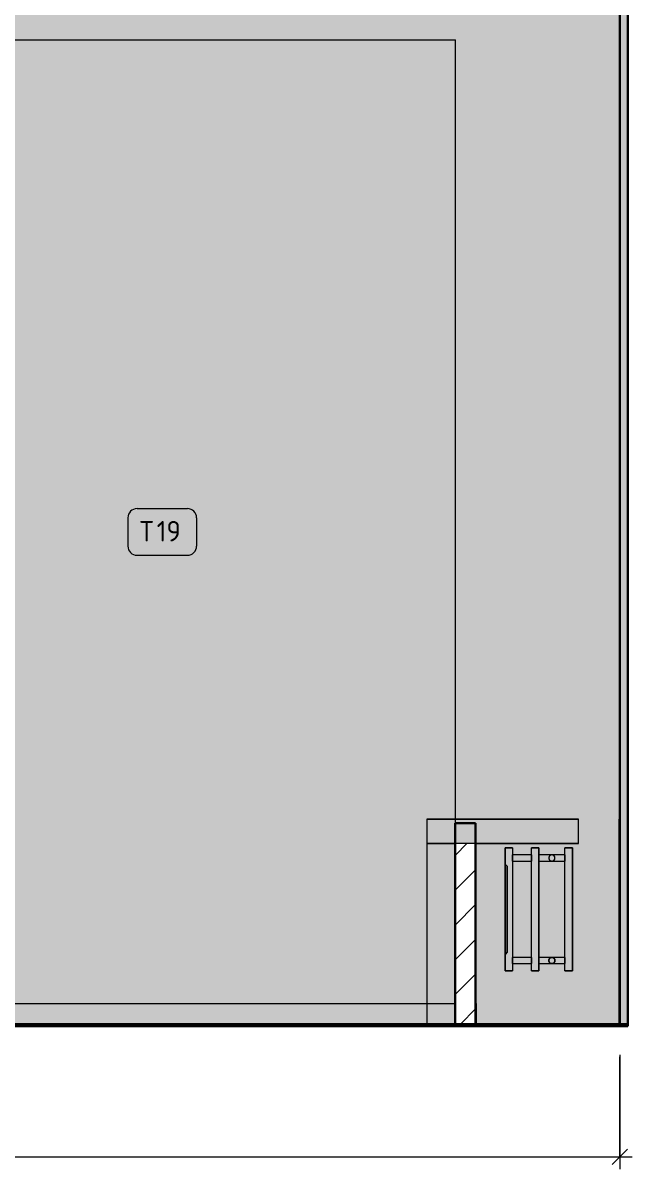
# Model space of a CAD drawing. Header units: millimetres. Extents: x 108302 to 166327, y -1987 to 21700.
# Drawn here: x 160572 to 162058, y 3846 to 6641 of the extents above; entities that cross this region are included whole.
import ezdxf

# ---------------------------------------------------------------- set-up
doc = ezdxf.new("R2010")
doc.units = ezdxf.units.MM
for name, color, linetype, lineweight in [('A-ANNO-DIMS', 7, 'Continuous', 9), ('A-ANNO-DIMS-25', 7, 'Continuous', 9), ('A-FLOR', 7, 'Continuous', 9), ('A-GENM', 7, 'Continuous', 9), ('A-WALL-PATT', 7, 'Continuous', 9), ('I-FURN-IDEN', 7, 'Continuous', 9), ('I-WALL', 7, 'Continuous', 9), ('M-EQPM', 7, 'Continuous', 9)]:
    doc.layers.add(name, color=color, linetype=linetype, lineweight=lineweight)
for name, color, linetype, lineweight, true_color in [('A-FLOR-1', 7, 'Continuous', 9, 0x787878), ('A-FLOR-FNSH-2', 7, 'Continuous', 30, 0x3c3c3c), ('A-WALL-4', 7, 'Continuous', 30, 0x3c3c3c), ('A-WALL-6', 7, 'Continuous', 30, 0x747472), ('A-WALL-FNSH-3', 7, 'Continuous', 30, 0x3c3c3c), ('I-FURN-11', 7, 'Continuous', 9, 0xd2d2ce), ('I-FURN-12', 7, 'Continuous', 9, 0xb8b8b6), ('I-FURN-2', 7, 'Continuous', 9, 0xacacac), ('I-FURN-4', 7, 'Continuous', 9, 0xc0c0c0), ('I-FURN-5', 7, 'Continuous', 9, 0xc2c2c0), ('I-FURN-6', 7, 'Continuous', 9, 0xd0d0ce), ('I-WALL-1', 7, 'Continuous', 9, 0x787878)]:
    doc.layers.add(name, color=color, linetype=linetype, lineweight=lineweight, true_color=true_color)
for name, color, linetype, lineweight, true_color, transparency in [('I-FURN-3', 7, 'Continuous', 9, 0x7f7f7f, 0.7), ('I-FURN-7', 7, 'Continuous', 9, 0xf7f7ef, 0.7), ('M-EQPM-1', 7, 'Continuous', 9, 0xe6e6e6, 0.7)]:
    doc.layers.add(name, color=color, linetype=linetype, lineweight=lineweight, true_color=true_color, transparency=transparency)
doc.styles.add('GOST Common_2', font='GOST_Common.ttf', dxfattribs={"height": 50})
doc.styles.add('ISOCPEUR_1', font='isocpeur.ttf', dxfattribs={"width": 0.9, "height": 62.5})
doc.dimstyles.new('ISO-2_5_0_9К_БОЛЬШОЙ_1', dxfattribs={"dimscale": 304.8, "dimtxt": 62.248823, "dimasz": 0.123031, "dimexe": 0.098425, "dimexo": 0.246063, "dimgap": 0, "dimtad": 1, "dimdec": 0, "dimrnd": 10, "dimzin": 0, "dimdsep": 46, "dimtxsty": 'ISOCPEUR_1', "dimblk1": 'OBLIQUE', "dimblk2": 'OBLIQUE', "dimsah": 1, "dimcen": 0.09, "dimdle": 0.098425, "dimazin": 0, "dimtfac": 1, "dimtdec": 4, "dimtix": 1, "dimtmove": 0, "dimatfit": 3, "dimfxl": 1, "dimtvp": 1, "dimtolj": 1, "dimtzin": 0, "dimarcsym": 2})

# ---------------------------------------------------------------- blocks, each defined once
blk = doc.blocks.new('Плинтус - Плинтус темный _ст_школа_-32862305-Развертка 2_47-4')
at = {"layer": 'A-GENM'}
h = blk.add_hatch(color=256, dxfattribs=at)
h.paths.add_polyline_path([(20780, 4200), (20780, 4250), (20778, 4250), (20778, 4200)])
h.paths.add_polyline_path([(15008.3, 4200), (15009, 4200), (15009, 4250), (15008.3, 4250)])
for p, q in [((19635.3, 4250), (20659, 4250)), ((20659.2, 4250), (20660.8, 4250)), ((20661, 4250), (20725.6, 4250)), ((20725.8, 4250), (20727.3, 4250)), ((20727.5, 4250), (20728, 4250)), ((20778, 4250), (20780, 4250)), ((20780, 4250), (20780, 4200)), ((20659, 4200), (19635.3, 4200)), ((20728, 4200), (20659, 4200))]:
    blk.add_line(p, q, dxfattribs=at)
blk = doc.blocks.new('radiator_prado_classic_z_tip_30_po exemplyaru - Classic Z Тип 30-300-31134001-Развертка 2_47-4')
at = {"layer": 'M-EQPM-1'}
for points in [[(20868.3, 4330), (20868.3, 4630), (20850.3, 4630), (20850.3, 4590), (20855.3, 4585), (20855.3, 4375), (20850.3, 4370), (20850.3, 4330), (20853.8, 4330)], [(20932.3, 4330), (20932.3, 4630), (20914.3, 4630), (20914.3, 4330)], [(21014.3, 4330), (21014.3, 4630), (20996.3, 4630), (20996.3, 4330)], [(20850.3, 4370), (20855.3, 4375), (20855.3, 4585), (20850.3, 4590), (20850.3, 4377.9)], [(20969.7, 4599.8), (20970.1, 4600.3), (20969.7, 4599.8)], [(20971.5, 4603), (20971.6, 4603.8), (20971.5, 4603.1)], [(20969.7, 4349.8), (20970.1, 4350.3), (20969.7, 4349.8)], [(20971.5, 4353), (20971.6, 4353.8), (20971.5, 4353.1)]]:
    blk.add_hatch(color=256, dxfattribs=at).paths.add_polyline_path(points)
h = blk.add_hatch(color=256, dxfattribs=at)
h.paths.add_polyline_path([(20868.3, 4605), (20914.3, 4605), (20914.3, 4612.5), (20868.3, 4612.2), (20868.3, 4606.7)])
h.paths.add_polyline_path([(20964.3, 4612.5), (20932.3, 4612.2), (20932.3, 4605), (20956.8, 4605), (20957.3, 4607.6), (20958.3, 4609.4), (20959.6, 4610.8), (20960.9, 4611.6), (20962.6, 4612.3), (20962.9, 4612.4)])
h.paths.add_polyline_path([(20971.8, 4605), (20996.3, 4605), (20996.3, 4612.5), (20966.2, 4612.2), (20968.8, 4611), (20970.1, 4609.7), (20971.1, 4608), (20971.6, 4606.2)])
h.paths.add_polyline_path([(20969.8, 4605), (20971.8, 4605), (20971.5, 4607), (20970.8, 4608.8), (20968.7, 4611), (20967.2, 4611.9), (20965.4, 4612.4), (20963.2, 4612.4), (20961.4, 4611.9), (20959.7, 4610.8), (20958.9, 4610.1), (20957.7, 4608.6), (20957, 4606.7), (20957.1, 4605), (20968.1, 4605)])
h = blk.add_hatch(color=256, dxfattribs=at)
h.paths.add_polyline_path([(20914.3, 4597.5), (20914.3, 4605), (20868.3, 4605), (20868.3, 4597.5), (20913.1, 4597.5)])
h.paths.add_polyline_path([(20970.8, 4601.2), (20970.1, 4600.3), (20970.8, 4601.2)])
h.paths.add_polyline_path([(20971.5, 4603), (20971.5, 4603), (20971.5, 4603)])
h.paths.add_polyline_path([(20962.9, 4597.5), (20996.3, 4597.8), (20996.3, 4605), (20932.3, 4605), (20932.3, 4597.5), (20962.4, 4597.5)])
h.paths.add_polyline_path([(20957.1, 4603), (20957.1, 4603.1), (20957.1, 4603)])
h.paths.add_polyline_path([(20958.9, 4599.8), (20958.3, 4600.6), (20958.9, 4599.8)])
h = blk.add_hatch(color=256, dxfattribs=at)
h.paths.add_polyline_path([(20971.5, 4607), (20971.5, 4607), (20971.5, 4607)])
h.paths.add_polyline_path([(20970.8, 4608.8), (20970.1, 4609.7), (20970.8, 4608.8)])
h = blk.add_hatch(color=256, dxfattribs=at)
h.paths.add_polyline_path([(20957.8, 4358.8), (20958.3, 4359.4), (20957.8, 4358.8)])
h.paths.add_polyline_path([(20957.1, 4357), (20957.3, 4357.6), (20957.1, 4357)])
h.paths.add_polyline_path([(20957.9, 4355), (20996.3, 4355), (20996.3, 4362.5), (20932.3, 4362.2), (20932.3, 4355), (20957.6, 4355)])
h.paths.add_polyline_path([(20868.3, 4355), (20914.3, 4355), (20914.3, 4362.5), (20868.3, 4362.2), (20868.3, 4356.9)])
h = blk.add_hatch(color=256, dxfattribs=at)
h.paths.add_polyline_path([(20962.9, 4347.5), (20996.3, 4347.8), (20996.3, 4355), (20932.3, 4355), (20932.3, 4347.5), (20962.4, 4347.5)])
h.paths.add_polyline_path([(20913.1, 4347.5), (20914.3, 4347.8), (20914.3, 4355), (20868.3, 4355), (20868.3, 4347.5), (20883.5, 4347.5)])
h.paths.add_polyline_path([(20957.1, 4353), (20957.1, 4353.1), (20957.1, 4353)])
h.paths.add_polyline_path([(20958.9, 4349.8), (20958.3, 4350.6), (20958.9, 4349.8)])
h = blk.add_hatch(color=256, dxfattribs=at)
h.paths.add_polyline_path([(20971.5, 4357), (20971.5, 4357), (20971.5, 4357)])
h.paths.add_polyline_path([(20970.8, 4358.8), (20970.1, 4359.7), (20970.8, 4358.8)])
at = {"layer": 'M-EQPM'}
for p, q in [((20850.3, 4630), (20868.3, 4630)), ((20868.3, 4630), (20850.3, 4630)), ((20850.3, 4330), (20850.3, 4630)), ((20850.3, 4630), (20850.3, 4590)), ((20868.3, 4630), (20868.3, 4612.5)), ((20868.3, 4630), (20868.3, 4330)), ((20914.3, 4612.5), (20868.3, 4612.5)), ((20914.3, 4612.5), (20868.3, 4612.5)), ((20868.3, 4612.5), (20868.3, 4608.8)), ((20868.3, 4605), (20868.3, 4612.5)), ((20868.3, 4612.5), (20868.3, 4605)), ((20868.3, 4605), (20868.3, 4612.5)), ((20868.3, 4612.2), (20868.3, 4606.9)), ((20932.3, 4630), (20914.3, 4630)), ((20914.3, 4630), (20932.3, 4630)), ((20914.3, 4612.5), (20914.3, 4630)), ((20914.3, 4330), (20914.3, 4630)), ((20914.3, 4612.5), (20914.3, 4608.8)), ((20914.3, 4605), (20914.3, 4612.5)), ((20914.3, 4612.5), (20914.3, 4612.2)), ((20914.3, 4605), (20914.3, 4612.5)), ((20914.3, 4612.2), (20914.3, 4605)), ((20914.3, 4606.9), (20914.3, 4612.2)), ((20932.3, 4612.5), (20932.3, 4630)), ((20932.3, 4630), (20932.3, 4330)), ((20996.3, 4612.5), (20932.3, 4612.5)), ((20996.3, 4612.5), (20932.3, 4612.5)), ((20932.3, 4605), (20932.3, 4612.5)), ((20932.3, 4612.5), (20932.3, 4608.8)), ((20932.3, 4605), (20932.3, 4612.5)), ((20932.3, 4612.5), (20932.3, 4605)), ((20932.3, 4606.9), (20932.3, 4612.2)), ((21014.3, 4630), (20996.3, 4630)), ((20996.3, 4630), (21014.3, 4630)), ((20996.3, 4612.5), (20996.3, 4630)), ((20996.3, 4330), (20996.3, 4630)), ((20996.3, 4612.5), (20996.3, 4605)), ((20996.3, 4611.5), (20996.3, 4612.5)), ((20996.3, 4612.5), (20996.3, 4611.5)), ((20996.3, 4605), (20996.3, 4612.5)), ((20996.3, 4606.9), (20996.3, 4612.2)), ((20996.3, 4610.3), (20996.3, 4611.5)), ((20996.3, 4611.5), (20996.3, 4605)), ((21014.3, 4330), (21014.3, 4630)), ((21014.3, 4630), (21014.3, 4330)), ((20850.3, 4370), (20850.3, 4590)), ((20850.3, 4590), (20850.3, 4370)), ((20850.3, 4370), (20850.3, 4590)), ((20850.3, 4590), (20850.3, 4370)), ((20850.3, 4370), (20850.3, 4590)), ((20850.3, 4590), (20850.3, 4370)), ((20850.3, 4370), (20850.3, 4590)), ((20850.3, 4590), (20850.3, 4370)), ((20850.3, 4370), (20850.3, 4590)), ((20850.3, 4590), (20850.3, 4370)), ((20850.3, 4370), (20850.3, 4590)), ((20850.3, 4590), (20850.3, 4370)), ((20850.3, 4370), (20850.3, 4590)), ((20850.3, 4590), (20850.3, 4370)), ((20850.3, 4370), (20850.3, 4590)), ((20850.3, 4590), (20850.3, 4370)), ((20850.3, 4370), (20850.3, 4590)), ((20850.3, 4590), (20850.3, 4370)), ((20850.3, 4370), (20850.3, 4590)), ((20850.3, 4590), (20850.3, 4370)), ((20850.3, 4370), (20850.3, 4590)), ((20850.3, 4590), (20850.3, 4370)), ((20850.3, 4370), (20850.3, 4590)), ((20850.3, 4590), (20850.3, 4370)), ((20850.3, 4370), (20850.3, 4590)), ((20850.3, 4590), (20850.3, 4370)), ((20850.3, 4370), (20850.3, 4590)), ((20850.3, 4590), (20850.3, 4370)), ((20850.3, 4590), (20850.3, 4370)), ((20850.3, 4590), (20855.3, 4585)), ((20850.3, 4590), (20855.3, 4585)), ((20850.3, 4590), (20855.3, 4585)), ((20850.3, 4590), (20855.3, 4585)), ((20850.3, 4590), (20855.3, 4585)), ((20850.3, 4590), (20855.3, 4585)), ((20850.3, 4590), (20855.3, 4585)), ((20850.3, 4590), (20855.3, 4585)), ((20850.3, 4590), (20855.3, 4585)), ((20850.3, 4590), (20855.3, 4585)), ((20850.3, 4590), (20855.3, 4585)), ((20850.3, 4590), (20855.3, 4585)), ((20850.3, 4590), (20855.3, 4585)), ((20850.3, 4590), (20855.3, 4585)), ((20850.3, 4590), (20855.3, 4585)), ((20850.3, 4590), (20855.3, 4585)), ((20850.3, 4590), (20855.3, 4585)), ((20850.3, 4590), (20855.3, 4585)), ((20850.3, 4590), (20855.3, 4585)), ((20850.3, 4590), (20855.3, 4585)), ((20850.3, 4590), (20855.3, 4585)), ((20850.3, 4590), (20855.3, 4585)), ((20850.3, 4590), (20855.3, 4585)), ((20850.3, 4590), (20855.3, 4585)), ((20850.3, 4590), (20855.3, 4585)), ((20850.3, 4590), (20855.3, 4585)), ((20850.3, 4590), (20855.3, 4585)), ((20850.3, 4590), (20855.3, 4585)), ((20855.3, 4375), (20855.3, 4585)), ((20855.3, 4585), (20855.3, 4375)), ((20855.3, 4375), (20855.3, 4585)), ((20855.3, 4585), (20855.3, 4375)), ((20855.3, 4375), (20855.3, 4585)), ((20855.3, 4585), (20855.3, 4375)), ((20855.3, 4375), (20855.3, 4585)), ((20855.3, 4585), (20855.3, 4375)), ((20855.3, 4375), (20855.3, 4585)), ((20855.3, 4585), (20855.3, 4375)), ((20855.3, 4375), (20855.3, 4585)), ((20855.3, 4585), (20855.3, 4375)), ((20855.3, 4375), (20855.3, 4585)), ((20855.3, 4585), (20855.3, 4375)), ((20855.3, 4375), (20855.3, 4585)), ((20855.3, 4585), (20855.3, 4375)), ((20855.3, 4375), (20855.3, 4585)), ((20855.3, 4585), (20855.3, 4375)), ((20855.3, 4375), (20855.3, 4585)), ((20855.3, 4585), (20855.3, 4375)), ((20855.3, 4375), (20855.3, 4585)), ((20855.3, 4585), (20855.3, 4375)), ((20855.3, 4375), (20855.3, 4585)), ((20855.3, 4585), (20855.3, 4375)), ((20855.3, 4375), (20855.3, 4585)), ((20855.3, 4585), (20855.3, 4375)), ((20855.3, 4375), (20855.3, 4585)), ((20855.3, 4585), (20855.3, 4375)), ((20868.3, 4608.8), (20868.3, 4605)), ((20868.3, 4606.7), (20868.3, 4597.8)), ((20868.3, 4605), (20868.3, 4597.5)), ((20868.3, 4597.5), (20868.3, 4605)), ((20868.3, 4605), (20868.3, 4603.1)), ((20868.3, 4597.5), (20868.3, 4605)), ((20868.3, 4603.1), (20868.3, 4601.3)), ((20868.3, 4601.3), (20868.3, 4597.8)), ((20868.3, 4597.8), (20868.3, 4597.5)), ((20868.3, 4597.5), (20914.3, 4597.5)), ((20868.3, 4597.5), (20914.3, 4597.5)), ((20868.3, 4597.5), (20868.3, 4362.6)), ((20914.3, 4608.8), (20914.3, 4605)), ((20914.3, 4597.8), (20914.3, 4606.7)), ((20914.3, 4605), (20914.3, 4601.3)), ((20914.3, 4597.5), (20914.3, 4605)), ((20914.3, 4605), (20914.3, 4597.5)), ((20914.3, 4597.5), (20914.3, 4605)), ((20914.3, 4601.3), (20914.3, 4598.5)), ((20914.3, 4598.5), (20914.3, 4597.5)), ((20914.3, 4362.6), (20914.3, 4597.5)), ((20932.3, 4608.8), (20932.3, 4605)), ((20932.3, 4597.8), (20932.3, 4606.7)), ((20932.3, 4597.5), (20932.3, 4605)), ((20932.3, 4605), (20932.3, 4597.5)), ((20932.3, 4597.8), (20932.3, 4605)), ((20932.3, 4605), (20932.3, 4597.5)), ((20932.3, 4597.5), (20932.3, 4597.8)), ((20932.3, 4597.5), (20996.3, 4597.5)), ((20932.3, 4597.5), (20996.3, 4597.5)), ((20932.3, 4362.6), (20932.3, 4597.5)), ((20996.3, 4605), (20996.3, 4610.3)), ((20996.3, 4597.8), (20996.3, 4606.7)), ((20996.3, 4605), (20996.3, 4598.5)), ((20996.3, 4597.5), (20996.3, 4605)), ((20996.3, 4605), (20996.3, 4597.5)), ((20996.3, 4597.5), (20996.3, 4605)), ((20996.3, 4598.5), (20996.3, 4597.5)), ((20996.3, 4362.6), (20996.3, 4597.5)), ((20855.3, 4375), (20850.3, 4370)), ((20850.3, 4370), (20855.3, 4375)), ((20855.3, 4375), (20850.3, 4370)), ((20850.3, 4370), (20855.3, 4375)), ((20855.3, 4375), (20850.3, 4370)), ((20850.3, 4370), (20855.3, 4375)), ((20855.3, 4375), (20850.3, 4370)), ((20850.3, 4370), (20855.3, 4375)), ((20855.3, 4375), (20850.3, 4370)), ((20850.3, 4370), (20855.3, 4375)), ((20855.3, 4375), (20850.3, 4370)), ((20850.3, 4370), (20855.3, 4375)), ((20855.3, 4375), (20850.3, 4370)), ((20850.3, 4370), (20855.3, 4375)), ((20855.3, 4375), (20850.3, 4370)), ((20850.3, 4370), (20855.3, 4375)), ((20855.3, 4375), (20850.3, 4370)), ((20850.3, 4370), (20855.3, 4375)), ((20855.3, 4375), (20850.3, 4370)), ((20850.3, 4370), (20855.3, 4375)), ((20855.3, 4375), (20850.3, 4370)), ((20850.3, 4370), (20855.3, 4375)), ((20855.3, 4375), (20850.3, 4370)), ((20850.3, 4370), (20855.3, 4375)), ((20855.3, 4375), (20850.3, 4370)), ((20850.3, 4370), (20855.3, 4375)), ((20855.3, 4375), (20850.3, 4370)), ((20850.3, 4370), (20855.3, 4375)), ((20850.3, 4370), (20850.3, 4330)), ((20914.3, 4362.5), (20868.3, 4362.5)), ((20914.3, 4362.5), (20868.3, 4362.5)), ((20868.3, 4362.5), (20868.3, 4362.2)), ((20868.3, 4355), (20868.3, 4362.5)), ((20868.3, 4362.5), (20868.3, 4360.3)), ((20868.3, 4355), (20868.3, 4362.5)), ((20868.3, 4362.2), (20868.3, 4361.5)), ((20868.3, 4362.2), (20868.3, 4347.8)), ((20868.3, 4361.5), (20868.3, 4356.9)), ((20868.3, 4360.3), (20868.3, 4355)), ((20914.3, 4362.5), (20914.3, 4362.2)), ((20914.3, 4355), (20914.3, 4362.5)), ((20914.3, 4362.5), (20914.3, 4355)), ((20914.3, 4355), (20914.3, 4362.5)), ((20914.3, 4362.2), (20914.3, 4361.5)), ((20914.3, 4347.8), (20914.3, 4362.2)), ((20914.3, 4361.5), (20914.3, 4356.9)), ((20996.3, 4362.5), (20932.3, 4362.5)), ((20996.3, 4362.5), (20932.3, 4362.5)), ((20932.3, 4358.7), (20932.3, 4362.5)), ((20932.3, 4362.5), (20932.3, 4355)), ((20932.3, 4355), (20932.3, 4362.5)), ((20932.3, 4362.5), (20932.3, 4355)), ((20932.3, 4347.8), (20932.3, 4362.2)), ((20996.3, 4362.5), (20996.3, 4361.5)), ((20996.3, 4355), (20996.3, 4362.5)), ((20996.3, 4362.5), (20996.3, 4356.9)), ((20996.3, 4355), (20996.3, 4362.5)), ((20996.3, 4347.8), (20996.3, 4362.2)), ((20996.3, 4361.5), (20996.3, 4360.3)), ((20996.3, 4360.3), (20996.3, 4355)), ((20868.3, 4356.9), (20868.3, 4355)), ((20868.3, 4355), (20868.3, 4347.8)), ((20868.3, 4347.5), (20868.3, 4355)), ((20868.3, 4355), (20868.3, 4349.7)), ((20868.3, 4347.5), (20868.3, 4355)), ((20868.3, 4349.7), (20868.3, 4347.5)), ((20868.3, 4347.8), (20868.3, 4347.5)), ((20868.3, 4347.5), (20914.3, 4347.5)), ((20868.3, 4347.5), (20914.3, 4347.5)), ((20868.3, 4347.3), (20868.3, 4330)), ((20914.3, 4356.9), (20914.3, 4355)), ((20914.3, 4355), (20914.3, 4351.2)), ((20914.3, 4347.5), (20914.3, 4355)), ((20914.3, 4355), (20914.3, 4353.1)), ((20914.3, 4347.5), (20914.3, 4355)), ((20914.3, 4353.1), (20914.3, 4347.5)), ((20914.3, 4351.2), (20914.3, 4349.7)), ((20914.3, 4349.7), (20914.3, 4347.8)), ((20914.3, 4347.8), (20914.3, 4347.5)), ((20914.3, 4330), (20914.3, 4347.3)), ((20932.3, 4355), (20932.3, 4358.7)), ((20932.3, 4353.1), (20932.3, 4355)), ((20932.3, 4355), (20932.3, 4347.5)), ((20932.3, 4348.5), (20932.3, 4355)), ((20932.3, 4355), (20932.3, 4347.5)), ((20932.3, 4347.5), (20932.3, 4353.1)), ((20932.3, 4347.5), (20932.3, 4348.5)), ((20932.3, 4347.5), (20996.3, 4347.5)), ((20932.3, 4347.5), (20996.3, 4347.5)), ((20932.3, 4330), (20932.3, 4347.3)), ((20996.3, 4356.9), (20996.3, 4355)), ((20996.3, 4355), (20996.3, 4347.8)), ((20996.3, 4347.5), (20996.3, 4355)), ((20996.3, 4355), (20996.3, 4348.5)), ((20996.3, 4347.5), (20996.3, 4355)), ((20996.3, 4348.5), (20996.3, 4347.5)), ((20996.3, 4347.8), (20996.3, 4347.5)), ((20996.3, 4330), (20996.3, 4347.3)), ((20850.3, 4330), (20868.3, 4330)), ((20868.3, 4330), (20850.3, 4330)), ((20932.3, 4330), (20914.3, 4330)), ((20914.3, 4330), (20932.3, 4330)), ((21014.3, 4330), (20996.3, 4330)), ((20996.3, 4330), (21014.3, 4330))]:
    blk.add_line(p, q, dxfattribs=at)
for centre, start, end in [((20964.3, 4605), 0, 180), ((20964.3, 4605), 117.2608, 120), ((20964.3, 4605), 107.5091, 117.2608), ((20964.3, 4605), 72.4909, 107.5091), ((20964.3, 4605), 62.7392, 72.4909), ((20964.3, 4605), 60, 62.7392), ((20964.3, 4605), 166.7512, 180), ((20964.3, 4605), 180, 0), ((20964.3, 4605), 180, 195), ((20964.3, 4605), 165, 166.7512), ((20964.3, 4605), 150, 164.5028), ((20964.3, 4605), 195.4972, 210), ((20964.3, 4605), 136.3815, 149.937), ((20964.3, 4605), 210.063, 223.6185), ((20964.3, 4605), 121.696, 135), ((20964.3, 4605), 225, 238.304), ((20964.3, 4605), 240, 242.7392), ((20964.3, 4605), 242.7392, 252.4909), ((20964.3, 4605), 252.4909, 255), ((20964.3, 4605), 255, 287.5091), ((20964.3, 4605), 287.5091, 297.2608), ((20964.3, 4605), 297.2608, 300), ((20964.3, 4605), 45, 58.304), ((20964.3, 4605), 301.696, 315), ((20964.3, 4605), 30.063, 43.6185), ((20964.3, 4605), 316.3815, 329.937), ((20964.3, 4605), 15.4972, 30), ((20964.3, 4605), 330, 344.5028), ((20964.3, 4605), 0, 15), ((20964.3, 4605), 345, 0), ((20964.3, 4355), 90, 270), ((20964.3, 4355), 136.379, 149.9349), ((20964.3, 4355), 121.6817, 135), ((20964.3, 4355), 117.2823, 120), ((20964.3, 4355), 107.4955, 117.2823), ((20964.3, 4355), 105.0048, 107.4955), ((20964.3, 4355), 90.0045, 103.4293), ((20964.3, 4355), 75.0045, 90), ((20964.3, 4355), 270, 90), ((20964.3, 4355), 72.479, 75), ((20964.3, 4355), 62.7601, 72.479), ((20964.3, 4355), 60.0048, 62.7601), ((20964.3, 4355), 45.0056, 58.2921), ((20964.3, 4355), 30.0651, 43.621), ((20964.3, 4355), 165, 180), ((20964.3, 4355), 180, 195), ((20964.3, 4355), 150, 164.4979), ((20964.3, 4355), 195.5021, 210), ((20964.3, 4355), 210.0651, 223.621), ((20964.3, 4355), 225, 238.3183), ((20964.3, 4355), 240, 242.7177), ((20964.3, 4355), 242.7177, 252.5045), ((20964.3, 4355), 252.5045, 254.9952), ((20964.3, 4355), 256.5707, 269.9955), ((20964.3, 4355), 270, 284.9955), ((20964.3, 4355), 285, 287.521), ((20964.3, 4355), 287.521, 297.2399), ((20964.3, 4355), 297.2399, 299.9952), ((20964.3, 4355), 301.7079, 314.9944), ((20964.3, 4355), 316.379, 329.9349), ((20964.3, 4355), 15.5021, 30), ((20964.3, 4355), 330, 344.4979), ((20964.3, 4355), 0, 15), ((20964.3, 4355), 345, 359.7918), ((20964.3, 4355), 359.7918, 0)]:
    blk.add_arc(centre, 7.5, start, end, dxfattribs=at)
for points, knots in [([(20964.3, 4612.5), (20963.8, 4612.5), (20962.9, 4612.4), (20961.7, 4612.1), (20960.9, 4611.7), (20960.4, 4611.4), (20960.1, 4611.2), (20959.8, 4611), (20959.5, 4610.7), (20959.2, 4610.5), (20959, 4610.3), (20958.9, 4610.2)], [0, 0, 0, 0, 0.1428571, 0.2857143, 0.3571429, 0.3928571, 0.4285714, 0.4642857, 0.5, 0.5357143, 0.5714286, 0.5714286, 0.5714286, 0.5714286]), ([(20961.4, 4611.9), (20961.2, 4611.8), (20960.9, 4611.7), (20960.4, 4611.4), (20960.2, 4611.3), (20960.1, 4611.2)], [0.2857143, 0.2857143, 0.2857143, 0.2857143, 0.3571429, 0.3928571, 0.4285714, 0.4285714, 0.4285714, 0.4285714]), ([(20969.7, 4610.2), (20969.6, 4610.3), (20969.4, 4610.5), (20969, 4610.8), (20968.6, 4611.1), (20968.2, 4611.4), (20967.7, 4611.7), (20966.9, 4612.1), (20965.7, 4612.4), (20964.8, 4612.5), (20964.3, 4612.5)], [0.4285714, 0.4285714, 0.4285714, 0.4285714, 0.4642857, 0.5, 0.5714286, 0.6071429, 0.6428571, 0.7142857, 0.8571429, 1, 1, 1, 1]), ([(20968.5, 4611.2), (20968.4, 4611.3), (20968.2, 4611.4), (20967.7, 4611.7), (20967.4, 4611.8), (20967.2, 4611.9)], [0.5714286, 0.5714286, 0.5714286, 0.5714286, 0.6071429, 0.6428571, 0.7142857, 0.7142857, 0.7142857, 0.7142857]), ([(20957, 4606.7), (20957, 4606.7), (20956.9, 4606.4), (20956.8, 4605.9), (20956.8, 4605.3), (20956.8, 4605)], [0.8776014, 0.8776014, 0.8776014, 0.8776014, 0.8928571, 0.9285714, 1, 1, 1, 1]), ([(20957, 4606.7), (20957, 4606.7), (20956.9, 4606.4), (20956.8, 4605.9), (20956.8, 4605.3), (20956.8, 4605)], [0.8776375, 0.8776375, 0.8776375, 0.8776375, 0.8928571, 0.9285714, 1, 1, 1, 1]), ([(20956.8, 4605), (20956.8, 4604.7), (20956.8, 4604.1), (20957, 4603.5), (20957, 4603.2), (20957.1, 4603)], [0, 0, 0, 0, 0.0714286, 0.1071429, 0.1428571, 0.1428571, 0.1428571, 0.1428571]), ([(20956.8, 4605), (20956.8, 4604.7), (20956.8, 4604.1), (20957, 4603.5), (20957, 4603.2), (20957.1, 4603)], [0, 0, 0, 0, 0.0714286, 0.1071429, 0.1428571, 0.1428571, 0.1428571, 0.1428571]), ([(20958.9, 4599.8), (20959, 4599.7), (20959.2, 4599.5), (20959.6, 4599.2), (20960, 4598.9), (20960.4, 4598.6), (20960.9, 4598.3), (20961.7, 4597.9), (20962.9, 4597.6), (20963.8, 4597.5), (20964.3, 4597.5)], [0.4285714, 0.4285714, 0.4285714, 0.4285714, 0.4642857, 0.5, 0.5714286, 0.6071429, 0.6428571, 0.7142857, 0.8571429, 1, 1, 1, 1]), ([(20960.1, 4611.2), (20960, 4611.1), (20959.8, 4611), (20959.5, 4610.7), (20959.2, 4610.5), (20959.1, 4610.4), (20959, 4610.3)], [0.4285714, 0.4285714, 0.4285714, 0.4285714, 0.4642857, 0.5, 0.5357143, 0.5520145, 0.5520145, 0.5520145, 0.5520145]), ([(20959, 4599.7), (20959.1, 4599.6), (20959.2, 4599.5), (20959.6, 4599.2), (20959.9, 4598.9), (20960.1, 4598.8)], [0.4479855, 0.4479855, 0.4479855, 0.4479855, 0.4642857, 0.5, 0.5714286, 0.5714286, 0.5714286, 0.5714286]), ([(20960.1, 4598.8), (20960.2, 4598.7), (20960.4, 4598.6), (20960.9, 4598.3), (20961.2, 4598.2), (20961.4, 4598.1)], [0.5714286, 0.5714286, 0.5714286, 0.5714286, 0.6071429, 0.6428571, 0.7142857, 0.7142857, 0.7142857, 0.7142857]), ([(20964.3, 4597.5), (20964.8, 4597.5), (20965.7, 4597.6), (20966.9, 4597.9), (20967.7, 4598.3), (20968.2, 4598.6), (20968.5, 4598.8), (20968.8, 4599), (20969.1, 4599.3), (20969.4, 4599.5), (20969.6, 4599.7), (20969.7, 4599.8)], [0, 0, 0, 0, 0.1428571, 0.2857143, 0.3571429, 0.3928571, 0.4285714, 0.4642857, 0.5, 0.5357143, 0.5714286, 0.5714286, 0.5714286, 0.5714286]), ([(20967.2, 4598.1), (20967.4, 4598.2), (20967.7, 4598.3), (20968.2, 4598.6), (20968.4, 4598.7), (20968.5, 4598.8)], [0.2857143, 0.2857143, 0.2857143, 0.2857143, 0.3571429, 0.3928571, 0.4285714, 0.4285714, 0.4285714, 0.4285714]), ([(20969.6, 4610.3), (20969.5, 4610.4), (20969.4, 4610.5), (20969.1, 4610.7), (20968.9, 4610.9), (20968.8, 4611)], [0.44798555, 0.44798555, 0.44798555, 0.44798555, 0.46428571, 0.5, 0.54033489, 0.54033489, 0.54033489, 0.54033489]), ([(20968.8, 4599), (20968.9, 4599.1), (20969.1, 4599.3), (20969.4, 4599.5), (20969.5, 4599.6), (20969.6, 4599.7)], [0.46428571, 0.46428571, 0.46428571, 0.46428571, 0.5, 0.53571429, 0.55201445, 0.55201445, 0.55201445, 0.55201445]), ([(20971.8, 4605), (20971.8, 4605.3), (20971.8, 4605.9), (20971.6, 4606.5), (20971.5, 4607), (20971.4, 4607.5), (20971.2, 4607.9), (20971, 4608.4), (20970.9, 4608.6), (20970.8, 4608.8)], [0, 0, 0, 0, 0.0714286, 0.1071429, 0.1428571, 0.1785714, 0.2142857, 0.25, 0.2857143, 0.2857143, 0.2857143, 0.2857143]), ([(20971.8, 4605), (20971.8, 4605.3), (20971.8, 4605.9), (20971.6, 4606.5), (20971.5, 4607), (20971.4, 4607.5), (20971.2, 4607.9), (20971, 4608.4), (20970.9, 4608.6), (20970.8, 4608.8)], [0, 0, 0, 0, 0.0714286, 0.1071429, 0.1428571, 0.1785714, 0.2142857, 0.25, 0.2857143, 0.2857143, 0.2857143, 0.2857143]), ([(20971.5, 4603), (20971.6, 4603.2), (20971.6, 4603.5), (20971.8, 4604.1), (20971.8, 4604.7), (20971.8, 4605)], [0.8571429, 0.8571429, 0.8571429, 0.8571429, 0.8928571, 0.9285714, 1, 1, 1, 1]), ([(20971.5, 4603), (20971.6, 4603.2), (20971.6, 4603.5), (20971.8, 4604.1), (20971.8, 4604.7), (20971.8, 4605)], [0.8571429, 0.8571429, 0.8571429, 0.8571429, 0.8928571, 0.9285714, 1, 1, 1, 1]), ([(20958.9, 4360.2), (20959, 4360.3), (20959.1, 4360.5), (20959.6, 4360.8), (20960, 4361.1), (20960.4, 4361.4), (20960.9, 4361.7), (20961.7, 4362.1), (20962.9, 4362.4), (20963.8, 4362.5), (20964.3, 4362.5)], [0.4285714, 0.4285714, 0.4285714, 0.4285714, 0.4642857, 0.5, 0.5714286, 0.6071429, 0.6428571, 0.7142857, 0.8571429, 1, 1, 1, 1]), ([(20960.1, 4361.2), (20960, 4361.1), (20959.8, 4361), (20959.5, 4360.7), (20959.2, 4360.5), (20959.1, 4360.4), (20959, 4360.3)], [0.4285714, 0.4285714, 0.4285714, 0.4285714, 0.4642857, 0.5, 0.5357143, 0.5520145, 0.5520145, 0.5520145, 0.5520145]), ([(20961.4, 4361.9), (20961.2, 4361.8), (20960.9, 4361.7), (20960.4, 4361.4), (20960.2, 4361.3), (20960.1, 4361.2)], [0.2857143, 0.2857143, 0.2857143, 0.2857143, 0.3571429, 0.3928571, 0.4285714, 0.4285714, 0.4285714, 0.4285714]), ([(20964.3, 4362.5), (20964.8, 4362.5), (20965.7, 4362.4), (20966.9, 4362.1), (20967.7, 4361.7), (20968.2, 4361.4), (20968.5, 4361.2), (20968.8, 4361), (20969.1, 4360.7), (20969.5, 4360.5), (20969.6, 4360.3), (20969.7, 4360.2)], [0, 0, 0, 0, 0.1428571, 0.2857143, 0.3571429, 0.3928571, 0.4285714, 0.4642857, 0.5, 0.5357143, 0.5714286, 0.5714286, 0.5714286, 0.5714286]), ([(20968.5, 4361.2), (20968.4, 4361.3), (20968.2, 4361.4), (20967.7, 4361.7), (20967.4, 4361.8), (20967.2, 4361.9)], [0.5714286, 0.5714286, 0.5714286, 0.5714286, 0.6071429, 0.6428571, 0.7142857, 0.7142857, 0.7142857, 0.7142857]), ([(20969.6, 4360.3), (20969.5, 4360.4), (20969.4, 4360.5), (20969.1, 4360.7), (20968.9, 4360.9), (20968.8, 4361)], [0.44798555, 0.44798555, 0.44798555, 0.44798555, 0.46428571, 0.5, 0.54033489, 0.54033489, 0.54033489, 0.54033489]), ([(20956.8, 4355), (20956.8, 4355.3), (20956.8, 4355.9), (20957, 4356.5), (20957, 4356.8), (20957.1, 4357)], [0, 0, 0, 0, 0.0714286, 0.1071429, 0.1428571, 0.1428571, 0.1428571, 0.1428571]), ([(20957.1, 4357), (20957, 4356.8), (20957, 4356.5), (20956.8, 4355.9), (20956.8, 4355.3), (20956.8, 4355)], [0.8571429, 0.8571429, 0.8571429, 0.8571429, 0.8928571, 0.9285714, 1, 1, 1, 1]), ([(20957.1, 4353), (20957, 4353.2), (20957, 4353.5), (20956.8, 4354.1), (20956.8, 4354.7), (20956.8, 4355)], [0.8571429, 0.8571429, 0.8571429, 0.8571429, 0.8928571, 0.9285714, 1, 1, 1, 1]), ([(20956.8, 4355), (20956.8, 4354.7), (20956.8, 4354.1), (20957, 4353.5), (20957, 4353.2), (20957.1, 4353)], [0, 0, 0, 0, 0.0714286, 0.1071429, 0.1428571, 0.1428571, 0.1428571, 0.1428571]), ([(20964.3, 4347.5), (20963.8, 4347.5), (20962.9, 4347.6), (20961.7, 4347.9), (20960.9, 4348.3), (20960.4, 4348.6), (20960.1, 4348.8), (20959.8, 4349), (20959.5, 4349.3), (20959.1, 4349.5), (20959, 4349.7), (20958.9, 4349.8)], [0, 0, 0, 0, 0.1428571, 0.2857143, 0.3571429, 0.3928571, 0.4285714, 0.4642857, 0.5, 0.5357143, 0.5714286, 0.5714286, 0.5714286, 0.5714286]), ([(20959, 4349.7), (20959.1, 4349.6), (20959.2, 4349.5), (20959.6, 4349.2), (20959.9, 4348.9), (20960.1, 4348.8)], [0.4479855, 0.4479855, 0.4479855, 0.4479855, 0.4642857, 0.5, 0.5714286, 0.5714286, 0.5714286, 0.5714286]), ([(20960.1, 4348.8), (20960.2, 4348.7), (20960.4, 4348.6), (20960.9, 4348.3), (20961.2, 4348.2), (20961.4, 4348.1)], [0.5714286, 0.5714286, 0.5714286, 0.5714286, 0.6071429, 0.6428571, 0.7142857, 0.7142857, 0.7142857, 0.7142857]), ([(20971.8, 4355), (20971.8, 4354.7), (20971.8, 4354.1), (20971.6, 4353.5), (20971.5, 4353), (20971.4, 4352.5), (20971.2, 4352.1), (20971, 4351.6), (20970.8, 4351.2), (20970.6, 4350.9), (20970.3, 4350.5), (20970, 4350.2), (20969.7, 4349.8), (20969.5, 4349.5), (20969, 4349.2), (20968.6, 4348.9), (20968.2, 4348.6), (20967.7, 4348.3), (20966.9, 4347.9), (20965.7, 4347.6), (20964.8, 4347.5), (20964.3, 4347.5)], [0, 0, 0, 0, 0.071429, 0.107143, 0.142857, 0.178571, 0.214286, 0.25, 0.285714, 0.321429, 0.357143, 0.392857, 0.428571, 0.464286, 0.5, 0.571429, 0.607143, 0.642857, 0.714286, 0.857143, 1, 1, 1, 1]), ([(20964.3, 4347.5), (20964.8, 4347.5), (20965.7, 4347.6), (20966.9, 4347.9), (20967.7, 4348.3), (20968.2, 4348.6), (20968.5, 4348.8), (20968.8, 4349), (20969.1, 4349.3), (20969.5, 4349.5), (20969.7, 4349.8), (20970, 4350.2), (20970.3, 4350.5), (20970.6, 4350.9), (20970.8, 4351.2), (20971, 4351.6), (20971.2, 4352.1), (20971.4, 4352.5), (20971.5, 4353), (20971.6, 4353.5), (20971.8, 4354.1), (20971.8, 4354.7), (20971.8, 4355)], [0, 0, 0, 0, 0.142857, 0.285714, 0.357143, 0.392857, 0.428571, 0.464286, 0.5, 0.535714, 0.571429, 0.607143, 0.642857, 0.678571, 0.714286, 0.75, 0.785714, 0.821429, 0.857143, 0.892857, 0.928571, 1, 1, 1, 1]), ([(20969.7, 4349.8), (20969.6, 4349.7), (20969.5, 4349.5), (20969, 4349.2), (20968.6, 4348.9), (20968.2, 4348.6), (20967.7, 4348.3), (20966.9, 4347.9), (20965.7, 4347.6), (20964.8, 4347.5), (20964.3, 4347.5)], [0.4285714, 0.4285714, 0.4285714, 0.4285714, 0.4642857, 0.5, 0.5714286, 0.6071429, 0.6428571, 0.7142857, 0.8571429, 1, 1, 1, 1]), ([(20967.2, 4348.1), (20967.4, 4348.2), (20967.7, 4348.3), (20968.2, 4348.6), (20968.4, 4348.7), (20968.5, 4348.8)], [0.2857143, 0.2857143, 0.2857143, 0.2857143, 0.3571429, 0.3928571, 0.4285714, 0.4285714, 0.4285714, 0.4285714]), ([(20968.8, 4349), (20968.9, 4349.1), (20969.1, 4349.3), (20969.4, 4349.5), (20969.5, 4349.6), (20969.6, 4349.7)], [0.46428571, 0.46428571, 0.46428571, 0.46428571, 0.5, 0.53571429, 0.55201445, 0.55201445, 0.55201445, 0.55201445]), ([(20971.5, 4357), (20971.6, 4356.8), (20971.6, 4356.5), (20971.8, 4355.9), (20971.8, 4355.3), (20971.8, 4355)], [0.8571429, 0.8571429, 0.8571429, 0.8571429, 0.8928571, 0.9285714, 1, 1, 1, 1]), ([(20971.8, 4355), (20971.8, 4355.3), (20971.8, 4355.9), (20971.6, 4356.5), (20971.6, 4356.8), (20971.5, 4357)], [0, 0, 0, 0, 0.0714286, 0.1071429, 0.1428571, 0.1428571, 0.1428571, 0.1428571]), ([(20971.8, 4355), (20971.8, 4354.7), (20971.8, 4354.1), (20971.6, 4353.5), (20971.6, 4353.2), (20971.5, 4353)], [0, 0, 0, 0, 0.0714286, 0.1071429, 0.1428571, 0.1428571, 0.1428571, 0.1428571]), ([(20971.5, 4353), (20971.6, 4353.2), (20971.6, 4353.5), (20971.8, 4354.1), (20971.8, 4354.7), (20971.8, 4355)], [0.8571429, 0.8571429, 0.8571429, 0.8571429, 0.8928571, 0.9285714, 1, 1, 1, 1])]:
    blk.add_open_spline(points, degree=3, knots=knots, dxfattribs=at)
for points in [[(20962.9, 4612.4), (20962.4, 4612.3), (20961.9, 4612.1), (20961.4, 4611.9)], [(20964.3, 4612.5), (20963.8, 4612.5), (20963.3, 4612.5), (20962.9, 4612.4)], [(20965.7, 4612.4), (20965.3, 4612.5), (20964.8, 4612.5), (20964.3, 4612.5)], [(20967.2, 4611.9), (20966.7, 4612.1), (20966.2, 4612.3), (20965.7, 4612.4)], [(20957.1, 4607), (20957, 4606.9), (20957, 4606.8), (20957, 4606.7)], [(20957.1, 4607), (20957, 4606.9), (20957, 4606.8), (20957, 4606.7)], [(20957.8, 4608.8), (20957.7, 4608.6), (20957.6, 4608.4), (20957.4, 4607.9), (20957.2, 4607.5), (20957.1, 4607.2), (20957.1, 4607)], [(20957.8, 4608.8), (20957.7, 4608.6), (20957.6, 4608.4), (20957.4, 4607.9), (20957.2, 4607.5), (20957.1, 4607.2), (20957.1, 4607)], [(20957.1, 4603), (20957.1, 4602.8), (20957.2, 4602.5), (20957.4, 4602.1), (20957.6, 4601.6), (20957.7, 4601.4), (20957.8, 4601.2)], [(20957.1, 4603), (20957.1, 4602.8), (20957.2, 4602.5), (20957.4, 4602.1), (20957.6, 4601.6), (20957.7, 4601.4), (20957.8, 4601.2)], [(20958.9, 4610.2), (20958.8, 4610.1), (20958.6, 4609.8), (20958.3, 4609.5), (20958, 4609.1), (20957.9, 4608.9), (20957.8, 4608.8)], [(20958.9, 4610.2), (20958.8, 4610.1), (20958.6, 4609.8), (20958.3, 4609.5), (20958, 4609.1), (20957.9, 4608.9), (20957.8, 4608.8)], [(20957.8, 4601.2), (20957.9, 4601.1), (20958, 4600.9), (20958.3, 4600.5), (20958.6, 4600.2), (20958.8, 4599.9), (20958.9, 4599.8)], [(20957.8, 4601.2), (20957.9, 4601.1), (20958, 4600.9), (20958.3, 4600.5), (20958.6, 4600.2), (20958.8, 4599.9), (20958.9, 4599.8)], [(20961.4, 4598.1), (20961.9, 4597.9), (20962.4, 4597.7), (20962.9, 4597.6)], [(20962.9, 4597.6), (20963.3, 4597.5), (20963.8, 4597.5), (20964.3, 4597.5)], [(20964.3, 4597.5), (20964.8, 4597.5), (20965.3, 4597.5), (20965.7, 4597.6)], [(20965.7, 4597.6), (20966.2, 4597.7), (20966.7, 4597.9), (20967.2, 4598.1)], [(20970.8, 4608.8), (20970.7, 4608.9), (20970.6, 4609.1), (20970.3, 4609.5), (20970, 4609.8), (20969.8, 4610.1), (20969.7, 4610.2)], [(20970.8, 4608.8), (20970.7, 4608.9), (20970.6, 4609.1), (20970.3, 4609.5), (20970, 4609.8), (20969.8, 4610.1), (20969.7, 4610.2)], [(20969.7, 4599.8), (20969.8, 4599.9), (20970, 4600.2), (20970.3, 4600.5), (20970.6, 4600.9), (20970.7, 4601.1), (20970.8, 4601.2)], [(20969.7, 4599.8), (20969.8, 4599.9), (20970, 4600.2), (20970.3, 4600.5), (20970.6, 4600.9), (20970.7, 4601.1), (20970.8, 4601.2)], [(20970.8, 4601.2), (20970.9, 4601.4), (20971, 4601.6), (20971.2, 4602.1), (20971.4, 4602.5), (20971.5, 4602.8), (20971.5, 4603)], [(20970.8, 4601.2), (20970.9, 4601.4), (20971, 4601.6), (20971.2, 4602.1), (20971.4, 4602.5), (20971.5, 4602.8), (20971.5, 4603)], [(20957.8, 4358.8), (20957.9, 4358.9), (20958, 4359.1), (20958.3, 4359.5), (20958.6, 4359.8), (20958.8, 4360.1), (20958.9, 4360.2)], [(20958.9, 4360.2), (20958.8, 4360.1), (20958.6, 4359.8), (20958.3, 4359.5), (20958, 4359.1), (20957.9, 4358.9), (20957.8, 4358.8)], [(20962.9, 4362.4), (20962.4, 4362.3), (20961.9, 4362.1), (20961.4, 4361.9)], [(20964.3, 4362.5), (20963.8, 4362.5), (20963.3, 4362.5), (20962.9, 4362.4)], [(20965.7, 4362.4), (20965.3, 4362.5), (20964.8, 4362.5), (20964.3, 4362.5)], [(20967.2, 4361.9), (20966.7, 4362.1), (20966.2, 4362.3), (20965.7, 4362.4)], [(20969.7, 4360.2), (20969.8, 4360.1), (20970, 4359.8), (20970.3, 4359.5), (20970.6, 4359.1), (20970.7, 4358.9), (20970.8, 4358.8)], [(20970.8, 4358.8), (20970.7, 4358.9), (20970.6, 4359.1), (20970.3, 4359.5), (20970, 4359.8), (20969.8, 4360.1), (20969.7, 4360.2)], [(20957.1, 4357), (20957.1, 4357.2), (20957.2, 4357.5), (20957.4, 4357.9), (20957.6, 4358.4), (20957.7, 4358.6), (20957.8, 4358.8)], [(20957.8, 4358.8), (20957.7, 4358.6), (20957.6, 4358.4), (20957.4, 4357.9), (20957.2, 4357.5), (20957.1, 4357.2), (20957.1, 4357)], [(20957.8, 4351.2), (20957.7, 4351.4), (20957.6, 4351.6), (20957.4, 4352.1), (20957.2, 4352.5), (20957.1, 4352.8), (20957.1, 4353)], [(20957.1, 4353), (20957.1, 4352.8), (20957.2, 4352.5), (20957.4, 4352.1), (20957.6, 4351.6), (20957.7, 4351.4), (20957.8, 4351.2)], [(20958.9, 4349.8), (20958.8, 4349.9), (20958.6, 4350.2), (20958.3, 4350.5), (20958, 4350.9), (20957.9, 4351.1), (20957.8, 4351.2)], [(20957.8, 4351.2), (20957.9, 4351.1), (20958, 4350.9), (20958.3, 4350.5), (20958.6, 4350.2), (20958.8, 4349.9), (20958.9, 4349.8)], [(20961.4, 4348.1), (20961.9, 4347.9), (20962.4, 4347.7), (20962.9, 4347.6)], [(20962.9, 4347.6), (20963.3, 4347.5), (20963.8, 4347.5), (20964.3, 4347.5)], [(20964.3, 4347.5), (20964.8, 4347.5), (20965.3, 4347.5), (20965.7, 4347.6)], [(20965.7, 4347.6), (20966.2, 4347.7), (20966.7, 4347.9), (20967.2, 4348.1)], [(20970.8, 4351.2), (20970.7, 4351.1), (20970.6, 4350.9), (20970.3, 4350.5), (20970, 4350.2), (20969.8, 4349.9), (20969.7, 4349.8)], [(20969.7, 4349.8), (20969.8, 4349.9), (20970, 4350.2), (20970.3, 4350.5), (20970.6, 4350.9), (20970.7, 4351.1), (20970.8, 4351.2)], [(20970.8, 4358.8), (20970.9, 4358.6), (20971, 4358.4), (20971.2, 4357.9), (20971.4, 4357.5), (20971.5, 4357.2), (20971.5, 4357)], [(20971.5, 4357), (20971.5, 4357.2), (20971.4, 4357.5), (20971.2, 4357.9), (20971, 4358.4), (20970.9, 4358.6), (20970.8, 4358.8)], [(20971.5, 4353), (20971.5, 4352.8), (20971.4, 4352.5), (20971.2, 4352.1), (20971, 4351.6), (20970.9, 4351.4), (20970.8, 4351.2)], [(20970.8, 4351.2), (20970.9, 4351.4), (20971, 4351.6), (20971.2, 4352.1), (20971.4, 4352.5), (20971.5, 4352.8), (20971.5, 4353)]]:
    blk.add_open_spline(points, degree=3, dxfattribs=at)
blk = doc.blocks.new('Мат в спортивном зале - Т19-V57-Развертка 2_47-4')
at = {"layer": 'I-FURN-3'}
h = blk.add_hatch(color=256, dxfattribs=at)
h.paths.add_polyline_path([(19615.3, 4250), (19615.3, 4460), (19299, 4460), (19299, 4250)])
h.paths.add_polyline_path([(19635.3, 4250), (20659, 4250), (20659, 4700), (20729, 4700), (20729, 6600), (19299, 6600), (19299, 4500), (19635.3, 4500), (19635.3, 4460)])
for points in [[(20715.6, 4250), (20728, 4250), (20728, 4690), (20729, 4690), (20729, 4700), (20659, 4700), (20659.2, 4250), (20710.4, 4250)], [(19615.3, 4460), (19635.3, 4460), (19635.3, 4500), (19299, 4500), (19299, 4460)], [(19615.3, 4250), (19635.3, 4250), (19635.3, 4460), (19615.3, 4460)], [(19635.3, 4200), (19635.3, 4250), (19615.3, 4250), (19615.3, 4200)], [(20710.4, 4200), (20728, 4200), (20728, 4250), (20659, 4250), (20659, 4200), (20710, 4200)]]:
    blk.add_hatch(color=256, dxfattribs=at).paths.add_polyline_path(points)
h = blk.add_hatch(color=256, dxfattribs=at)
h.paths.add_polyline_path([(19615.3, 4200), (19615.3, 4250), (19299, 4250), (19299, 4200)])
h.paths.add_polyline_path([(19635.3, 4200), (20659, 4200), (20659, 4250), (19635.3, 4250)])
at = {"layer": 'I-FURN-2'}
blk.add_line((19299, 4460), (19299, 4500), dxfattribs=at)
at = {"layer": 'I-FURN-4'}
for p, q in [((19299, 6600), (20729, 6600)), ((19299, 4500), (19299, 6600)), ((20729, 4700), (20729, 6600)), ((19299, 4200), (19299, 4460))]:
    blk.add_line(p, q, dxfattribs=at)
at = {"layer": 'I-FURN-6'}
blk.add_line((20729, 4690), (20729, 4700), dxfattribs=at)
blk = doc.blocks.new('Мат 1080х300х800_h_ около окна - Т22-31188550-Развертка 2_47-4')
at = {"layer": 'I-FURN-7'}
for points in [[(20778, 4640), (21003.6, 4640), (21003.6, 4700), (20729, 4700), (20729, 4690), (20778, 4690), (20778, 4683)], [(21029, 4640), (21029, 4700), (21003.6, 4700), (21003.6, 4640), (21027.3, 4640)], [(20778, 4640), (20778, 4690), (20728, 4690), (20728, 4640), (20729, 4640)], [(20728, 4200), (20729, 4200), (20729, 4640), (20728, 4640), (20728, 4250)]]:
    blk.add_hatch(color=256, dxfattribs=at).paths.add_polyline_path(points)
at = {"layer": 'I-FURN-11'}
for p, q in [((20659, 4640), (20659.8, 4640)), ((20659.8, 4640), (20659, 4640)), ((20659.9, 4640), (20684.4, 4640)), ((20684.4, 4640), (20659.9, 4640)), ((20684.4, 4640), (20728, 4640)), ((20703.6, 4640), (20684.4, 4640)), ((20728.7, 4640), (20703.6, 4640))]:
    blk.add_line(p, q, dxfattribs=at)
at = {"layer": 'I-FURN-12'}
for p, q in [((20659, 4200), (20661.3, 4200)), ((20726.7, 4200), (20728.7, 4200))]:
    blk.add_line(p, q, dxfattribs=at)
at = {"layer": 'I-FURN-4'}
for p, q in [((20659, 4700), (20659, 4640)), ((20659, 4700), (20684.4, 4700)), ((20684.4, 4700), (21003.6, 4700)), ((21003.6, 4700), (21029, 4700)), ((21029, 4640), (21029, 4700)), ((20684.4, 4640), (20659, 4640)), ((20659, 4640), (20659, 4200)), ((20659, 4640), (20684.4, 4640)), ((21003.6, 4640), (20684.4, 4640)), ((20684.4, 4640), (20703.6, 4640)), ((20729, 4200), (20729, 4640)), ((21029, 4640), (21003.6, 4640)), ((20684.4, 4200), (20659, 4200)), ((20703.6, 4200), (20684.4, 4200)), ((20729, 4200), (20703.6, 4200))]:
    blk.add_line(p, q, dxfattribs=at)
at = {"layer": 'I-FURN-5'}
for p, q in [((20684.4, 4700), (20659, 4700)), ((20729, 4700), (20684.4, 4700))]:
    blk.add_line(p, q, dxfattribs=at)
at = {"layer": 'I-FURN-6'}
for p, q in [((21003.6, 4700), (20729, 4700)), ((21029, 4700), (21003.6, 4700)), ((20703.6, 4640), (20729, 4640)), ((20778, 4640), (21003.6, 4640)), ((21003.6, 4640), (21016.3, 4640)), ((21016.3, 4640), (21029, 4640))]:
    blk.add_line(p, q, dxfattribs=at)
blk = doc.blocks.new('DIMBLOCK57-Развертка 2_47-4')
at = {"layer": 'A-ANNO-DIMS-25'}
for p, q in [((154498.1, 4125), (154498.1, 3846.4)), ((154498.1, 3876.4), (154498.1, 4120)), ((162028.1, 4125), (162028.1, 3846.4)), ((162028.1, 3876.4), (162028.1, 4120)), ((154468.1, 3876.4), (162058.1, 3876.4))]:
    blk.add_line(p, q, dxfattribs=at)
at = {"layer": 'A-ANNO-DIMS-25', "lineweight": 20}
for p, q in [((154498.1, 3876.4), (154516.9, 3895.2)), ((162028.1, 3876.4), (162046.9, 3895.2)), ((154498.1, 3876.4), (154479.4, 3857.7)), ((162028.1, 3876.4), (162009.4, 3857.7))]:
    blk.add_line(p, q, dxfattribs=at)
at = {"layer": 'A-ANNO-DIMS-25', "color": 0, "insert": (158184.1, 3958.1), "char_height": 62.5, "width": 189.619, "attachment_point": 1, "line_spacing_factor": 1.149209, "style": 'ISOCPEUR_1'}
blk.add_mtext('7530', dxfattribs=at)
blk = doc.blocks.new('_Oblique')
at = {"color": 0, "linetype": 'ByBlock', "lineweight": -2}
blk.add_line((-0.5, -0.5), (0.5, 0.5), dxfattribs=at)
blk = doc.blocks.new('Марка_Мебель - В прямоуг_Balcon_Марка-25523697-Развертка 2_47-4')
at = {"layer": 'I-FURN-IDEN'}
for p, q in [((18551.4, 4922.3), (18551.4, 4853.3)), ((18573.9, 4944.8), (18696.6, 4944.8)), ((18719.1, 4922.3), (18719.1, 4853.5)), ((18573.7, 4831), (18696.6, 4831))]:
    blk.add_line(p, q, dxfattribs=at)
for centre, radius, start, end in [((18573.9, 4922.3), 22.5, 90, 180), ((18696.6, 4922.3), 22.5, 0, 90), ((18573.7, 4853.3), 22.3, 180, 270), ((18696.6, 4853.5), 22.5, 270, 0)]:
    blk.add_arc(centre, radius, start, end, dxfattribs=at)

msp = doc.modelspace()

# ---------------------------------------------------------------- hatches: boundary and pattern name
at = {"layer": 'A-FLOR-1'}
msp.add_hatch(color=256, dxfattribs=at).paths.add_polyline_path([(154454.7, 4195), (162048.1, 4195), (162048.1, 4200), (154454.7, 4200)])
at = {"layer": 'A-WALL-PATT'}
h = msp.add_hatch(color=256, dxfattribs=at)
h.paths.add_polyline_path([(161692.6, 4200), (162027.1, 4200), (162027.1, 7600), (154498.1, 7600), (154498.1, 6600), (155906.5, 6600), (155906.5, 4250), (155907.1, 4250), (155907.1, 6600), (161627.1, 6600), (161627.1, 4700), (161927.1, 4700), (161927.1, 4640), (161676.2, 4640), (161676.2, 4250), (161678.1, 4250), (161678.1, 4200)])
h.paths.add_polyline_path([(161912.4, 4330), (161894.4, 4330), (161894.4, 4347.5), (161830.4, 4347.3), (161830.4, 4330), (161812.4, 4330), (161812.4, 4347.5), (161766.4, 4347.3), (161766.4, 4330), (161748.4, 4330), (161748.4, 4630), (161766.4, 4630), (161766.4, 4612.5), (161812.4, 4612.5), (161812.4, 4630), (161830.4, 4630), (161830.4, 4612.5), (161894.4, 4612.5), (161894.4, 4630), (161912.4, 4630), (161912.4, 4347.3)])
h.paths.add_polyline_path([(161862.4, 4362.5), (161870.6, 4362.5), (161894.4, 4362.6), (161894.4, 4597.5), (161830.4, 4597.5), (161830.4, 4362.5), (161861, 4362.5)])
h.paths.add_polyline_path([(161811.3, 4362.5), (161812.4, 4362.6), (161812.4, 4597.5), (161766.4, 4597.5), (161766.4, 4362.5), (161781.6, 4362.5)])
at = {"layer": 'I-WALL'}
msp.add_hatch(color=256, dxfattribs=at).paths.add_polyline_path([(162048.6, 4700), (162048.6, 7180), (162048.1, 7180), (162048.1, 4700)])
at = {"layer": 'I-WALL-1'}
h = msp.add_hatch(dxfattribs=at)
h.set_pattern_fill('FP_18', color=256, style=0, pattern_type=2)
h.set_pattern_definition([(0, (159136.441, 0), (30.48, 7.62), [2.515, -20.345, 2.515, -20.345, -121.92]), (0, (159136.441, 0), (30.48, 7.62), [-45.72, 2.515, -43.205, 2.515, -20.345, -53.34]), (0, (159136.441, 0), (30.48, 7.62), [-114.3, 2.515, -12.725, 2.515, -35.585]), (120, (159147.871, 3.81), (-21.8391136, 22.586454), [2.515, -20.345, 2.515, -20.345, -121.92]), (120, (159147.871, 3.81), (-21.8391136, 22.586454), [-45.72, 2.515, -43.205, 2.515, -20.345, -53.34]), (120, (159147.871, 3.81), (-21.8391136, 22.586454), [-114.3, 2.515, -12.725, 2.515, -35.585]), (240, (159151.681, 19.05), (-8.6408864, -30.206454), [2.515, -20.345, 2.515, -20.345, -121.92]), (240, (159151.681, 19.05), (-8.6408864, -30.206454), [-45.72, 2.515, -43.205, 2.515, -20.345, -53.34]), (240, (159151.681, 19.05), (-8.6408864, -30.206454), [-114.3, 2.515, -12.725, 2.515, -35.585])])
h.paths.add_polyline_path([(162028.1, 4200), (162048.1, 4200), (162048.1, 8100), (162028.1, 8100), (162028.1, 4211)])
h = msp.add_hatch(dxfattribs=at)
h.set_pattern_fill('FP_19', color=256, style=0, pattern_type=2)
h.set_pattern_definition([(45, (159136.44, 0), (-42.4264, 42.4264), [])])
h.paths.add_polyline_path([(161676.2, 4200), (161676.2, 4640), (161627.1, 4640), (161627.1, 4200), (161633.3, 4200)])

# ---------------------------------------------------------------- linework, layer by layer
at = {"layer": 'A-FLOR'}
msp.add_line((162048.1, 4194.8), (162048.1, 4195), dxfattribs=at)
at = {"layer": 'A-FLOR-FNSH-2'}
for p, q in [((162028.1, 4200), (154454.7, 4200)), ((154454.7, 4195), (162048.1, 4195)), ((162048.1, 4195), (162048.1, 4200))]:
    msp.add_line(p, q, dxfattribs=at)
at = {"layer": 'A-WALL-4'}
for p, q in [((162028.1, 8100.6), (162028.1, 4700)), ((162048.1, 4200), (162048.1, 8100.6)), ((161676.2, 4200), (161676.2, 4690)), ((162028.1, 4200), (162048.1, 4200))]:
    msp.add_line(p, q, dxfattribs=at)
at = {"layer": 'A-WALL-6'}
for p, q in [((161626.2, 4690), (161626.2, 4200)), ((161676.2, 4690), (161626.2, 4690))]:
    msp.add_line(p, q, dxfattribs=at)
at = {"layer": 'A-WALL-FNSH-3'}
for p, q in [((162027.1, 4700), (162027.1, 4200)), ((162028.1, 4700), (162027.1, 4700)), ((162028.1, 4200), (162028.1, 4700))]:
    msp.add_line(p, q, dxfattribs=at)
at = {"layer": 'I-WALL'}
for p, q in [((162027.1, 4700), (162027.1, 7200)), ((162048.6, 4700), (162048.1, 4700))]:
    msp.add_line(p, q, dxfattribs=at)

# ---------------------------------------------------------------- block references
at = {"layer": 'A-GENM'}
msp.add_blockref('Плинтус - Плинтус темный _ст_школа_-32862305-Развертка 2_47-4', (140898.1, 0), dxfattribs=at)
at = {"layer": 'I-FURN-12'}
msp.add_blockref('Мат 1080х300х800_h_ около окна - Т22-31188550-Развертка 2_47-4', (140898.1, 0), dxfattribs=at)
at = {"layer": 'I-FURN-4'}
msp.add_blockref('Мат в спортивном зале - Т19-V57-Развертка 2_47-4', (140898.1, 0), dxfattribs=at)
at = {"layer": 'I-FURN-IDEN'}
msp.add_blockref('Марка_Мебель - В прямоуг_Balcon_Марка-25523697-Развертка 2_47-4', (142276.9, 512.1), dxfattribs=at)
at = {"layer": 'M-EQPM'}
msp.add_blockref('radiator_prado_classic_z_tip_30_po exemplyaru - Classic Z Тип 30-300-31134001-Развертка 2_47-4', (140898.1, 0), dxfattribs=at)

# ---------------------------------------------------------------- texts
at = {"layer": 'I-FURN-IDEN', "char_height": 50, "attachment_point": 1, "style": 'GOST Common_2'}
for s, insert, width in [('\\fGOST Common|b0|i0|c204|p34|;Т', (160857.1, 5426.8), 50.105), ('19', (160898.5, 5426.8), 74.156)]:
    msp.add_mtext(s, dxfattribs=dict(at, insert=insert, width=width))

# ---------------------------------------------------------------- dimensions: what is measured, and where the dimension line sits
at = {"layer": 'A-ANNO-DIMS'}
dim = msp.add_linear_dim(base=(162028.1, 3876.4), p1=(154498.1, 4200), p2=(162028.1, 4200), dimstyle='ISO-2_5_0_9К_БОЛЬШОЙ_1', override={"dimpost": '<>', "dimfxl": 7530}, dxfattribs=at)
dim.commit()
dim.dimension.update_dxf_attribs({"geometry": 'DIMBLOCK57-Развертка 2_47-4', "text_midpoint": (158263.1, 3907.7)})

doc.saveas('drawing.dxf')
